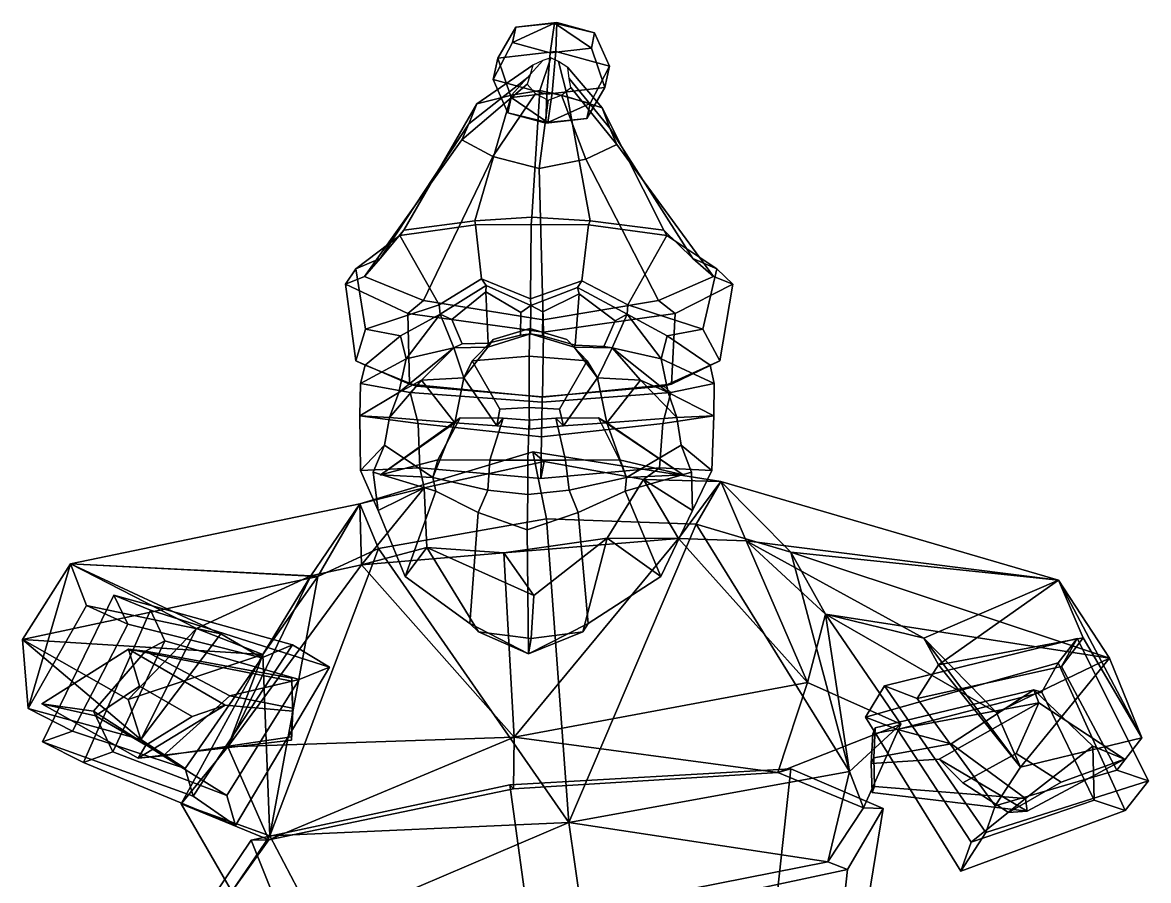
# Model space of a CAD drawing. Extents: x -198 to 201, y -173 to 289.
# Drawn here: x -197.9 to 201.3, y -15.4 to 288.8 of the extents above; entities that cross this region are included whole.
import ezdxf

# ---------------------------------------------------------------- set-up
doc = ezdxf.new("R2010")
doc.units = 0

msp = doc.modelspace()

# ---------------------------------------------------------------- linework, layer by layer
for p in [(-71.050079, 128.455215, 104.336121), (36.348152, 128.455215, 108.256241)]:
    msp.add_point(p)
for points in [[(-23.064241, 287.126831, -30.512926), (-8.489951, 288.801422, -36.947487), (-8.8324, 278.538818, -48.634682), (-29.443573, 276.170654, -39.534912)], [(-10.777716, 278.079529, -8.547587), (-9.29573, 288.611145, -20.34284), (-24.20812, 281.7659, -16.313005)], [(-24.20812, 281.7659, -16.313005), (-9.29573, 288.611145, -20.34284), (-23.064241, 287.126831, -30.512926)], [(-9.29573, 288.611145, -20.34284), (-8.489951, 288.801422, -36.947487), (-23.064241, 287.126831, -30.512926)], [(-10.777716, 278.079529, -8.547587), (3.796602, 279.754089, -14.982089), (-9.29573, 288.611145, -20.34284)], [(-9.29573, 288.611145, -20.34284), (4.940482, 285.115021, -29.182009), (-8.489951, 288.801422, -36.947487)], [(3.796602, 279.754089, -14.982089), (4.940482, 285.115021, -29.182009), (-9.29573, 288.611145, -20.34284)], [(4.940482, 285.115021, -29.182009), (10.161077, 273.325531, -37.652714), (-8.8324, 278.538818, -48.634682), (-8.489951, 288.801422, -36.947487)], [(-31.06127, 268.589142, -19.453114), (-24.20812, 281.7659, -16.313005), (-23.064241, 287.126831, -30.512926), (-29.443573, 276.170654, -39.534912)], [(8.543381, 265.744019, -17.570917), (10.161077, 273.325531, -37.652714), (4.940482, 285.115021, -29.182009), (3.796602, 279.754089, -14.982089)], [(-12.067785, 263.375854, -8.471176), (-10.777716, 278.079529, -8.547587), (-24.20812, 281.7659, -16.313005), (-31.06127, 268.589142, -19.453114)], [(-12.067785, 263.375854, -8.471176), (8.543381, 265.744019, -17.570917), (3.796602, 279.754089, -14.982089), (-10.777716, 278.079529, -8.547587)], [(-31.06127, 268.589142, -19.453114), (-29.443573, 276.170654, -39.534912), (-24.696762, 262.160522, -42.123684), (-25.840643, 256.799622, -27.923761)], [(-24.696762, 262.160522, -42.123684), (-29.443573, 276.170654, -39.534912), (-8.8324, 278.538818, -48.634682), (-10.122472, 263.835114, -48.558243)], [(-10.603908, 276.235962, -15.816788), (-13.447915, 275.349091, -16.4613), (-24.495626, 263.008026, 41.699009), (-14.557623, 264.71698, 45.148949)], [(-10.603908, 276.235962, -15.816788), (-14.557623, 264.71698, 45.148949), (-4.645287, 262.398163, 42.517155), (-7.901214, 274.950653, -16.197695)], [(3.307959, 260.148712, -40.792767), (-10.122472, 263.835114, -48.558243), (-8.8324, 278.538818, -48.634682), (10.161077, 273.325531, -37.652714)], [(-17.006067, 273.734985, -17.50317), (-18.027136, 269.957275, -19.349293), (-39.625137, 252.912521, 25.135687), (-36.818115, 259.935181, 35.981495)], [(-13.447915, 275.349091, -16.4613), (-17.006067, 273.734985, -17.50317), (-36.818115, 259.935181, 35.981495), (-24.495626, 263.008026, 41.699009)], [(-7.901214, 274.950653, -16.197695), (-4.645287, 262.398163, 42.517155), (7.633221, 258.569427, 37.813583), (-4.585207, 272.842682, -16.912872)], [(-4.585207, 272.842682, -16.912872), (7.633221, 258.569427, 37.813583), (10.349657, 251.37706, 27.195433), (-4.062878, 268.954102, -18.685646)], [(8.543381, 265.744019, -17.570917), (2.164079, 254.787811, -26.592844), (3.307959, 260.148712, -40.792767), (10.161077, 273.325531, -37.652714)], [(-18.027136, 269.957275, -19.349293), (-18.934801, 266.916046, -20.842447), (-42.190113, 247.256989, 16.374603), (-39.625137, 252.912521, 25.135687)], [(-12.067785, 263.375854, -8.471176), (-31.06127, 268.589142, -19.453114), (-25.840643, 256.799622, -27.923761), (-12.410236, 253.113251, -20.158344)], [(-4.062878, 268.954102, -18.685646), (10.349657, 251.37706, 27.195433), (12.841571, 245.566147, 18.642773), (-3.557517, 265.811371, -20.111645)], [(-18.934801, 266.916046, -20.842447), (-16.04373, 263.671783, -22.122456), (-31.175653, 241.313126, 8.36776), (-42.190113, 247.256989, 16.374603)], [(-17.361423, 219.810532, 95.146271), (-14.557623, 264.71698, 45.148949), (-24.495626, 263.008026, 41.699009), (-37.520065, 218.461319, 86.868484)], [(-16.04373, 263.671783, -22.122456), (-11.575263, 261.305054, -22.865013), (-14.734052, 237.031601, 3.345424), (-31.175653, 241.313126, 8.36776)], [(-11.604473, 253.303467, -36.762936), (-24.696762, 262.160522, -42.123684), (-10.122472, 263.835114, -48.558243)], [(-17.361423, 219.810532, 95.146271), (3.347054, 218.461319, 88.360161), (-4.645287, 262.398163, 42.517155), (-14.557623, 264.71698, 45.148949)], [(-12.067785, 263.375854, -8.471176), (-12.410236, 253.113251, -20.158344), (2.164079, 254.787811, -26.592844), (8.543381, 265.744019, -17.570917)], [(-11.604473, 253.303467, -36.762936), (-10.122472, 263.835114, -48.558243), (3.307959, 260.148712, -40.792767)], [(-3.557517, 265.811371, -20.111645), (12.841571, 245.566147, 18.642773), (1.755671, 240.301315, 9.725045), (-6.84186, 263.010712, -21.685137)], [(-71.071281, 205.081528, 45.725235), (-62.720924, 215.134155, 73.051201), (-36.818115, 259.935181, 35.981495), (-39.625137, 252.912521, 25.135687)], [(-62.720924, 215.134155, 73.051201), (-37.520065, 218.461319, 86.868484), (-24.495626, 263.008026, 41.699009), (-36.818115, 259.935181, 35.981495)], [(-25.840643, 256.799622, -27.923761), (-24.696762, 262.160522, -42.123684), (-11.604473, 253.303467, -36.762936)], [(-6.84186, 263.010712, -21.685137), (1.755671, 240.301315, 9.725045), (-14.734052, 237.031601, 3.345424), (-11.575263, 261.305054, -22.865013)], [(2.164079, 254.787811, -26.592844), (-11.604473, 253.303467, -36.762936), (3.307959, 260.148712, -40.792767)], [(29.488205, 215.134155, 76.416908), (7.633221, 258.569427, 37.813583), (-4.645287, 262.398163, 42.517155), (3.347054, 218.461319, 88.360161)], [(-12.410236, 253.113251, -20.158344), (-25.840643, 256.799622, -27.923761), (-11.604473, 253.303467, -36.762936)], [(39.808533, 205.081528, 49.772442), (10.349657, 251.37706, 27.195433), (7.633221, 258.569427, 37.813583), (29.488205, 215.134155, 76.416908)], [(-76.708496, 198.789337, 22.552797), (-71.071281, 205.081528, 45.725235), (-39.625137, 252.912521, 25.135687), (-42.190113, 247.256989, 16.374603)], [(-12.410236, 253.113251, -20.158344), (-11.604473, 253.303467, -36.762936), (2.164079, 254.787811, -26.592844)], [(47.120121, 198.789337, 27.072645), (12.841571, 245.566147, 18.642773), (10.349657, 251.37706, 27.195433), (39.808533, 205.081528, 49.772442)], [(-55.743332, 190.250748, 3.058831), (-76.708496, 198.789337, 22.552797), (-42.190113, 247.256989, 16.374603), (-31.175653, 241.313126, 8.36776)], [(27.631927, 190.250748, 6.102097), (1.755671, 240.301315, 9.725045), (12.841571, 245.566147, 18.642773), (47.120121, 198.789337, 27.072645)], [(-13.374634, 183.362015, -14.078478), (-55.743332, 190.250748, 3.058831), (-31.175653, 241.313126, 8.36776), (-14.734052, 237.031601, 3.345424)], [(-13.374634, 183.362015, -14.078478), (-14.734052, 237.031601, 3.345424), (1.755671, 240.301315, 9.725045), (27.631927, 190.250748, 6.102097)], [(-17.514179, 217.225815, 99.331207), (-17.361423, 219.810532, 95.146271), (-37.520065, 218.461319, 86.868484), (-37.314274, 217.060028, 92.240631)], [(-17.514179, 217.225815, 99.331207), (2.750162, 217.060028, 93.703018), (3.347054, 218.461319, 88.360161), (-17.361423, 219.810532, 95.146271)], [(-37.314274, 217.060028, 92.240631), (-37.520065, 218.461319, 86.868484), (-62.720924, 215.134155, 73.051201), (-64.190781, 213.30127, 78.127312)], [(-35.157627, 197.953827, 99.919212), (-37.314274, 217.060028, 92.240631), (-64.190781, 213.30127, 78.127312), (-50.217987, 188.760406, 89.285301)], [(-17.763557, 190.836304, 106.16333), (-17.514179, 217.225815, 99.331207), (-37.314274, 217.060028, 92.240631), (-35.157627, 197.953827, 99.919212)], [(-17.763557, 190.836304, 106.16333), (0.449171, 197.219086, 101.415512), (2.750162, 217.060028, 93.703018), (-17.514179, 217.225815, 99.331207)], [(0.449171, 197.219086, 101.415512), (16.735472, 188.760406, 91.729164), (30.584078, 213.30127, 81.586678), (2.750162, 217.060028, 93.703018)], [(2.750162, 217.060028, 93.703018), (30.584078, 213.30127, 81.586678), (29.488205, 215.134155, 76.416908), (3.347054, 218.461319, 88.360161)], [(-64.190781, 213.30127, 78.127312), (-62.720924, 215.134155, 73.051201), (-71.071281, 205.081528, 45.725235), (-79.716049, 201.524338, 47.479832)], [(-50.217987, 188.760406, 89.285301), (-64.190781, 213.30127, 78.127312), (-79.716049, 201.524338, 47.479832), (-76.367157, 180.071411, 70.375542)], [(16.735472, 188.760406, 91.729164), (43.293186, 180.071411, 74.74324), (48.302364, 201.524338, 52.152607), (30.584078, 213.30127, 81.586678)], [(30.584078, 213.30127, 81.586678), (48.302364, 201.524338, 52.152607), (39.808533, 205.081528, 49.772442), (29.488205, 215.134155, 76.416908)], [(-79.716049, 201.524338, 47.479832), (-71.071281, 205.081528, 45.725235), (-76.708496, 198.789337, 22.552797), (-83.439171, 196.041107, 21.278479)], [(48.302364, 201.524338, 52.152607), (53.925785, 196.041107, 26.29241), (47.120121, 198.789337, 27.072645), (39.808533, 205.081528, 49.772442)], [(-76.367157, 180.071411, 70.375542), (-79.716049, 201.524338, 47.479832), (-83.439171, 196.041107, 21.278479), (-79.736031, 168.874542, 33.116993)], [(43.293186, 180.071411, 74.74324), (49.369415, 168.874542, 37.829445), (53.925785, 196.041107, 26.29241), (48.302364, 201.524338, 52.152607)], [(-83.439171, 196.041107, 21.278479), (-76.708496, 198.789337, 22.552797), (-55.743332, 190.250748, 3.058831), (-61.349529, 185.648163, 0.033738)], [(-79.736031, 168.874542, 33.116993), (-83.439171, 196.041107, 21.278479), (-61.349529, 185.648163, 0.033738), (-60.72176, 160.615875, 8.197614)], [(-35.157627, 197.953827, 99.919212), (-50.217987, 188.760406, 89.285301), (-49.878128, 185.357773, 88.266167), (-33.502556, 195.608307, 99.013283)], [(-17.763557, 190.836304, 106.16333), (-35.157627, 197.953827, 99.919212), (-33.502556, 195.608307, 99.013283), (-17.671362, 188.468582, 103.637466)], [(-17.763557, 190.836304, 106.16333), (-17.671362, 188.468582, 103.637466), (-1.135453, 194.87355, 100.391335), (0.449171, 197.219086, 101.415512)], [(0.449171, 197.219086, 101.415512), (-1.135453, 194.87355, 100.391335), (16.470816, 185.357773, 90.687958), (16.735472, 188.760406, 91.729164)], [(53.925785, 196.041107, 26.29241), (33.443752, 185.648163, 3.493771), (27.631927, 190.250748, 6.102097), (47.120121, 198.789337, 27.072645)], [(49.369415, 168.874542, 37.829445), (32.222473, 160.615875, 11.590155), (33.443752, 185.648163, 3.493771), (53.925785, 196.041107, 26.29241)], [(-33.690514, 193.304886, 96.830078), (-33.502556, 195.608307, 99.013283), (-49.878128, 185.357773, 88.266167), (-45.731647, 183.525085, 88.564758)], [(-32.867844, 175.163101, 99.768433), (-33.690514, 193.304886, 96.830078), (-45.731647, 183.525085, 88.564758), (-42.05891, 174.89064, 94.088188)], [(-33.690514, 193.304886, 96.830078), (-21.280371, 186.045181, 100.955727), (-17.671362, 188.468582, 103.637466), (-33.502556, 195.608307, 99.013283)], [(-21.280371, 186.045181, 100.955727), (-33.690514, 193.304886, 96.830078), (-32.867844, 175.163101, 99.768433), (-21.392225, 177.934814, 104.020149)], [(-0.524357, 192.62796, 98.007912), (-1.135453, 194.87355, 100.391335), (-17.671362, 188.468582, 103.637466), (-13.414076, 186.193481, 101.395004)], [(-13.414076, 186.193481, 101.395004), (-13.536622, 177.774292, 104.75238), (-1.973879, 174.466888, 100.411911), (-0.524357, 192.62796, 98.007912)], [(-1.973879, 174.466888, 100.411911), (8.139403, 173.986969, 94.220963), (12.160519, 183.081757, 88.133011), (-0.524357, 192.62796, 98.007912)], [(-0.524357, 192.62796, 98.007912), (12.160519, 183.081757, 88.133011), (16.470816, 185.357773, 90.687958), (-1.135453, 194.87355, 100.391335)], [(-63.847141, 177.767029, 71.991493), (-49.878128, 185.357773, 88.266167), (-50.217987, 188.760406, 89.285301), (-76.367157, 180.071411, 70.375542)], [(-61.349529, 185.648163, 0.033738), (-55.743332, 190.250748, 3.058831), (-13.374634, 183.362015, -14.078478), (-13.239985, 179.068069, -17.767389)], [(-21.392225, 177.934814, 104.020149), (-17.809837, 178.41626, 107.431267), (-17.671362, 188.468582, 103.637466), (-21.280371, 186.045181, 100.955727)], [(-13.536622, 177.774292, 104.75238), (-13.414076, 186.193481, 101.395004), (-17.671362, 188.468582, 103.637466), (-17.809837, 178.41626, 107.431267)], [(33.443752, 185.648163, 3.493771), (-13.239985, 179.068069, -17.767389), (-13.374634, 183.362015, -14.078478), (27.631927, 190.250748, 6.102097)], [(30.688675, 177.767029, 75.442131), (43.293186, 180.071411, 74.74324), (16.735472, 188.760406, 91.729164), (16.470816, 185.357773, 90.687958)], [(-61.905876, 169.559921, 74.690918), (-49.878128, 185.357773, 88.266167), (-63.847141, 177.767029, 71.991493)], [(-45.041931, 173.436447, 95.433784), (-49.878128, 185.357773, 88.266167), (-61.905876, 169.559921, 74.690918)], [(-60.72176, 160.615875, 8.197614), (-61.349529, 185.648163, 0.033738), (-13.239985, 179.068069, -17.767389), (-13.528063, 155.996368, -9.875093)], [(-42.05891, 174.89064, 94.088188), (-45.731647, 183.525085, 88.564758), (-49.878128, 185.357773, 88.266167), (-45.041931, 173.436447, 95.433784)], [(32.222473, 160.615875, 11.590155), (-13.528063, 155.996368, -9.875093), (-13.239985, 179.068069, -17.767389), (33.443752, 185.648163, 3.493771)], [(8.139403, 173.986969, 94.220963), (11.124932, 173.436447, 97.483925), (16.470816, 185.357773, 90.687958), (12.160519, 183.081757, 88.133011)], [(11.124932, 173.436447, 97.483925), (28.555771, 169.559921, 77.992844), (16.470816, 185.357773, 90.687958)], [(28.555771, 169.559921, 77.992844), (30.688675, 177.767029, 75.442131), (16.470816, 185.357773, 90.687958)], [(-76.367157, 180.071411, 70.375542), (-79.736031, 168.874542, 33.116993), (-76.386086, 167.316055, 34.978184), (-63.847141, 177.767029, 71.991493)], [(-18.338703, 170.48584, 129.239761), (-18.082521, 180.328247, 122.221275), (-31.0187, 176.427734, 119.05162), (-38.445671, 168.898376, 122.069267)], [(-18.082521, 180.328247, 122.221275), (-17.809837, 178.41626, 107.431267), (-32.933727, 173.657166, 102.505188), (-31.0187, 176.427734, 119.05162)], [(-18.338703, 170.48584, 129.239761), (2.237518, 168.898376, 123.55423), (-4.949688, 176.427734, 120.003166), (-18.082521, 180.328247, 122.221275)], [(-18.082521, 180.328247, 122.221275), (-4.949688, 176.427734, 120.003166), (-2.367064, 173.657166, 103.620903), (-17.809837, 178.41626, 107.431267)], [(43.293186, 180.071411, 74.74324), (30.688675, 177.767029, 75.442131), (45.8927, 167.316055, 39.44146), (49.369415, 168.874542, 37.829445)], [(-63.847141, 177.767029, 71.991493), (-76.386086, 167.316055, 34.978184), (-78.049339, 160.836136, 37.929138), (-61.905876, 169.559921, 74.690918)], [(-38.445671, 168.898376, 122.069267), (-31.0187, 176.427734, 119.05162), (-32.933727, 173.657166, 102.505188), (-41.460571, 162.792542, 105.020775)], [(-32.867844, 175.163101, 99.768433), (-32.933727, 173.657166, 102.505188), (-17.809837, 178.41626, 107.431267), (-21.392225, 177.934814, 104.020149)], [(-1.973879, 174.466888, 100.411911), (-13.536622, 177.774292, 104.75238), (-17.809837, 178.41626, 107.431267), (-2.367064, 173.657166, 103.620903)], [(2.237518, 168.898376, 123.55423), (5.953695, 162.792542, 106.751434), (-2.367064, 173.657166, 103.620903), (-4.949688, 176.427734, 120.003166)], [(30.688675, 177.767029, 75.442131), (28.555771, 169.559921, 77.992844), (47.336376, 160.836136, 42.505821), (45.8927, 167.316055, 39.44146)], [(-64.53801, 157.606628, 77.632729), (-45.041931, 173.436447, 95.433784), (-61.905876, 169.559921, 74.690918)], [(-56.459682, 161.983902, 101.461334), (-45.041931, 173.436447, 95.433784), (-64.53801, 157.606628, 77.632729)], [(-56.459682, 161.983902, 101.461334), (-41.460571, 162.792542, 105.020775), (-45.041931, 173.436447, 95.433784)], [(-32.867844, 175.163101, 99.768433), (-42.05891, 174.89064, 94.088188), (-45.041931, 173.436447, 95.433784), (-32.933727, 173.657166, 102.505188)], [(-41.460571, 162.792542, 105.020775), (-32.933727, 173.657166, 102.505188), (-45.041931, 173.436447, 95.433784)], [(-1.973879, 174.466888, 100.411911), (-2.367064, 173.657166, 103.620903), (11.124932, 173.436447, 97.483925), (8.139403, 173.986969, 94.220963)], [(5.953695, 162.792542, 106.751434), (11.124932, 173.436447, 97.483925), (-2.367064, 173.657166, 103.620903)], [(21.172388, 161.983871, 104.294968), (11.124932, 173.436447, 97.483925), (5.953695, 162.792542, 106.751434)], [(21.172388, 161.983871, 104.294968), (30.966434, 157.606628, 81.118721), (11.124932, 173.436447, 97.483925)], [(30.966434, 157.606628, 81.118721), (28.555771, 169.559921, 77.992844), (11.124932, 173.436447, 97.483925)], [(-79.736031, 168.874542, 33.116993), (-60.72176, 160.615875, 8.197614), (-58.098881, 159.830551, 9.598696), (-76.386086, 167.316055, 34.978184)], [(-61.905876, 169.559921, 74.690918), (-78.049339, 160.836136, 37.929138), (-78.268761, 149.310364, 43.323635), (-64.53801, 157.606628, 77.632729)], [(-28.69442, 151.681732, 121.887657), (-38.445671, 168.898376, 122.069267), (-41.460571, 162.792542, 105.020775), (-29.749701, 145.823837, 109.72448)], [(-18.280691, 152.360489, 127.650406), (-18.338703, 170.48584, 129.239761), (-38.445671, 168.898376, 122.069267), (-28.69442, 151.681732, 121.887657)], [(-18.280691, 152.360489, 127.650406), (-7.474542, 151.681732, 122.662193), (2.237518, 168.898376, 123.55423), (-18.338703, 170.48584, 129.239761)], [(-7.474542, 151.681732, 122.662193), (-6.068936, 145.823837, 110.588844), (5.953695, 162.792542, 106.751434), (2.237518, 168.898376, 123.55423)], [(28.555771, 169.559921, 77.992844), (30.966434, 157.606628, 81.118721), (47.161934, 149.310364, 47.901962), (47.336376, 160.836136, 42.505821)], [(49.369415, 168.874542, 37.829445), (45.8927, 167.316055, 39.44146), (29.504431, 159.830551, 12.796288), (32.222473, 160.615875, 11.590155)], [(-78.049339, 160.836136, 37.929138), (-76.386086, 167.316055, 34.978184), (-58.098881, 159.830551, 9.598696), (-60.42202, 157.615372, 7.740904)], [(47.336376, 160.836136, 42.505821), (31.956821, 157.615341, 11.112808), (29.504431, 159.830551, 12.796288), (45.8927, 167.316055, 39.44146)], [(-78.268761, 149.310364, 43.323635), (-78.049339, 160.836136, 37.929138), (-60.42202, 157.615372, 7.740904), (-57.637215, 146.644058, 9.199933)], [(-67.768204, 148.817749, 79.274384), (-56.459682, 161.983902, 101.461334), (-64.53801, 157.606628, 77.632729)], [(-44.61433, 146.906631, 102.611732), (-56.459682, 161.983902, 101.461334), (-67.768204, 148.817749, 79.274384)], [(-60.72176, 160.615875, 8.197614), (-13.528063, 155.996368, -9.875093), (-13.667585, 156.110382, -6.052639), (-58.098881, 159.830551, 9.598696)], [(-60.42202, 157.615372, 7.740904), (-58.098881, 159.830551, 9.598696), (-13.667585, 156.110382, -6.052639), (-13.68095, 154.223053, -5.686501)], [(-44.61433, 146.906631, 102.611732), (-41.460571, 162.792542, 105.020775), (-56.459682, 161.983902, 101.461334)], [(-29.749701, 145.823837, 109.72448), (-41.460571, 162.792542, 105.020775), (-44.61433, 146.906631, 102.611732)], [(31.956821, 157.615341, 11.112808), (-13.68095, 154.223053, -5.686501), (-13.667585, 156.110382, -6.052639), (29.504431, 159.830551, 12.796288)], [(32.222473, 160.615875, 11.590155), (29.504431, 159.830551, 12.796288), (-13.667585, 156.110382, -6.052639), (-13.528063, 155.996368, -9.875093)], [(-6.068936, 145.823837, 110.588844), (9.27469, 146.906631, 104.578728), (5.953695, 162.792542, 106.751434)], [(9.27469, 146.906631, 104.578728), (21.172388, 161.983871, 104.294968), (5.953695, 162.792542, 106.751434)], [(9.27469, 146.906631, 104.578728), (34.068352, 148.817749, 82.991501), (21.172388, 161.983871, 104.294968)], [(34.068352, 148.817749, 82.991501), (30.966434, 157.606628, 81.118721), (21.172388, 161.983871, 104.294968)], [(47.161934, 149.310364, 47.901962), (29.073059, 146.644058, 12.364929), (31.956821, 157.615341, 11.112808), (47.336376, 160.836136, 42.505821)], [(-64.53801, 157.606628, 77.632729), (-78.268761, 149.310364, 43.323635), (-67.768204, 148.817749, 79.274384)], [(-57.637215, 146.644058, 9.199933), (-60.42202, 157.615372, 7.740904), (-13.68095, 154.223053, -5.686501), (-13.857588, 141.917786, -0.847471)], [(29.073059, 146.644058, 12.364929), (-13.857588, 141.917786, -0.847471), (-13.68095, 154.223053, -5.686501), (31.956821, 157.615341, 11.112808)], [(30.966434, 157.606628, 81.118721), (34.068352, 148.817749, 82.991501), (47.161934, 149.310364, 47.901962)], [(-18.280691, 152.360489, 127.650406), (-28.69442, 151.681732, 121.887657), (-29.749701, 145.823837, 109.72448), (-18.150896, 144.592728, 116.775101)], [(-18.280691, 152.360489, 127.650406), (-18.150896, 144.592728, 116.775101), (-6.068936, 145.823837, 110.588844), (-7.474542, 151.681732, 122.662193)], [(-69.529884, 138.911163, 82.051231), (-67.768204, 148.817749, 79.274384), (-78.268761, 149.310364, 43.323635), (-78.059418, 129.996933, 49.949379)], [(-78.059418, 129.996933, 49.949379), (-78.268761, 149.310364, 43.323635), (-57.637215, 146.644058, 9.199933), (-57.084942, 130.917526, 16.525433)], [(-50.656494, 133.714996, 123.363312), (-42.69643, 148.70108, 117.096527), (-71.050079, 128.455215, 104.336121)], [(-42.69643, 148.70108, 117.096527), (-44.61433, 146.906631, 102.611732), (-71.050079, 128.455215, 104.336121)], [(-69.529884, 138.911163, 82.051231), (-52.387867, 127.526726, 114.226685), (-44.61433, 146.906631, 102.611732), (-67.768204, 148.817749, 79.274384)], [(-27.526394, 148.488235, 117.831802), (-42.69643, 148.70108, 117.096527), (-50.656494, 133.714996, 123.363312), (-32.185879, 133.632217, 133.281174)], [(-42.69643, 148.70108, 117.096527), (-27.526394, 148.488235, 117.831802), (-29.749701, 145.823837, 109.72448), (-44.61433, 146.906631, 102.611732)], [(-32.185879, 133.632217, 133.281174), (-18.798105, 133.597839, 134.506454), (-18.315125, 147.807602, 121.274399), (-27.526394, 148.488235, 117.831802)], [(-18.315125, 147.807602, 121.274399), (-18.150896, 144.592728, 116.775101), (-29.749701, 145.823837, 109.72448), (-27.526394, 148.488235, 117.831802)], [(-5.356632, 133.632217, 134.260452), (-8.877385, 148.488235, 118.512505), (-18.315125, 147.807602, 121.274399), (-18.798105, 133.597839, 134.506454)], [(-18.315125, 147.807602, 121.274399), (-8.877385, 148.488235, 118.512505), (-6.068936, 145.823837, 110.588844), (-18.150896, 144.592728, 116.775101)], [(-8.877385, 148.488235, 118.512505), (-5.356632, 133.632217, 134.260452), (13.787889, 133.714996, 125.715584), (6.305886, 148.70105, 118.885155)], [(6.305886, 148.70105, 118.885155), (9.27469, 146.906631, 104.578728), (-6.068936, 145.823837, 110.588844), (-8.877385, 148.488235, 118.512505)], [(13.787889, 133.714996, 125.715584), (36.348152, 128.455215, 108.256241), (6.305886, 148.70105, 118.885155)], [(6.305886, 148.70105, 118.885155), (36.348152, 128.455215, 108.256241), (9.27469, 146.906631, 104.578728)], [(35.622894, 138.911163, 85.889389), (34.068352, 148.817749, 82.991501), (9.27469, 146.906631, 104.578728), (16.180754, 127.526726, 116.729492)], [(46.470108, 129.996933, 54.494808), (27.988197, 130.917526, 19.630671), (29.073059, 146.644058, 12.364929), (47.161934, 149.310364, 47.901962)], [(35.622894, 138.911163, 85.889389), (46.470108, 129.996933, 54.494808), (47.161934, 149.310364, 47.901962), (34.068352, 148.817749, 82.991501)], [(-71.050079, 128.455215, 104.336121), (-44.61433, 146.906631, 102.611732), (-52.387867, 127.526726, 114.226685)], [(-57.084942, 130.917526, 16.525433), (-57.637215, 146.644058, 9.199933), (-13.857588, 141.917786, -0.847471), (-14.174002, 127.097603, 7.821255)], [(27.988197, 130.917526, 19.630671), (-14.174002, 127.097603, 7.821255), (-13.857588, 141.917786, -0.847471), (29.073059, 146.644058, 12.364929)], [(36.348152, 128.455215, 108.256241), (16.180754, 127.526726, 116.729492), (9.27469, 146.906631, 104.578728)], [(-17.015965, 136.553909, -12.478396), (-12.085341, 112.827469, -62.181957), (-71.748589, 102.279053, -58.894566), (-78.26944, 118.20443, -13.54914)], [(-17.015965, 136.553909, -12.478396), (-78.26944, 118.20443, -13.54914), (-55.527271, 123.820152, 24.383326), (-12.974559, 133.131775, 2.918641)], [(-71.822479, 115.786774, 58.351437), (-73.590584, 129.365646, 87.830315), (-69.529884, 138.911163, 82.051231), (-78.059418, 129.996933, 49.949379)], [(-69.529884, 138.911163, 82.051231), (-73.590584, 129.365646, 87.830315), (-51.380928, 122.607986, 105.992607), (-52.387867, 127.526726, 114.226685)], [(-17.015965, 136.553909, -12.478396), (49.725574, 126.088821, -10.43744), (40.977703, 110.995811, -53.524021), (-12.085341, 112.827469, -62.181957)], [(-12.974559, 133.131775, 2.918641), (22.204844, 126.73011, 27.231667), (49.725574, 126.088821, -10.43744), (-17.015965, 136.553909, -12.478396)], [(35.622894, 138.911163, 85.889389), (16.180754, 127.526726, 116.729492), (15.776796, 122.607986, 108.443924), (39.251472, 129.365646, 91.949142)], [(39.637211, 115.786774, 62.419804), (46.470108, 129.996933, 54.494808), (35.622894, 138.911163, 85.889389), (39.251472, 129.365646, 91.949142)], [(-52.387867, 127.526726, 114.226685), (-50.656494, 133.714996, 123.363312), (-71.050079, 128.455215, 104.336121)], [(-55.527271, 123.820152, 24.383326), (-57.084942, 130.917526, 16.525433), (-14.174002, 127.097603, 7.821255), (-12.974559, 133.131775, 2.918641)], [(-32.185879, 133.632217, 133.281174), (-50.656494, 133.714996, 123.363312), (-52.387867, 127.526726, 114.226685), (-32.939861, 122.985992, 125.563896)], [(-18.798105, 133.597839, 134.506454), (-32.185879, 133.632217, 133.281174), (-32.939861, 122.985992, 125.563896), (-18.717705, 121.492767, 132.303665)], [(-18.798105, 133.597839, 134.506454), (-18.717705, 121.492767, 132.303665), (-4.042033, 122.985992, 126.618698), (-5.356632, 133.632217, 134.260452)], [(22.204844, 126.73011, 27.231667), (-12.974559, 133.131775, 2.918641), (-14.174002, 127.097603, 7.821255), (27.988197, 130.917526, 19.630671)], [(-5.356632, 133.632217, 134.260452), (-4.042033, 122.985992, 126.618698), (16.180754, 127.526726, 116.729492), (13.787889, 133.714996, 125.715584)], [(16.180754, 127.526726, 116.729492), (36.348152, 128.455215, 108.256241), (13.787889, 133.714996, 125.715584)], [(-71.822479, 115.786774, 58.351437), (-78.059418, 129.996933, 49.949379), (-57.084942, 130.917526, 16.525433), (-55.527271, 123.820152, 24.383326)], [(-51.380928, 122.607986, 105.992607), (-73.590584, 129.365646, 87.830315), (-71.822479, 115.786774, 58.351437), (-62.264828, 92.335121, 81.992661)], [(15.776796, 122.607986, 108.443924), (28.381437, 92.335121, 85.301323), (39.637211, 115.786774, 62.419804), (39.251472, 129.365646, 91.949142)], [(39.637211, 115.786774, 62.419804), (22.204844, 126.73011, 27.231667), (27.988197, 130.917526, 19.630671), (46.470108, 129.996933, 54.494808)], [(-78.26944, 118.20443, -13.54914), (-77.756493, 96.500938, 39.35622), (-55.527271, 123.820152, 24.383326)], [(-77.756493, 96.500938, 39.35622), (-54.58395, 102.722778, 54.853603), (-55.527271, 123.820152, 24.383326)], [(-62.264828, 92.335121, 81.992661), (-71.822479, 115.786774, 58.351437), (-55.527271, 123.820152, 24.383326), (-54.58395, 102.722778, 54.853603)], [(-36.382179, 115.109879, 129.724655), (-32.939861, 122.985992, 125.563896), (-52.387867, 127.526726, 114.226685), (-51.380928, 122.607986, 105.992607)], [(-0.912215, 115.109879, 131.019333), (15.776796, 122.607986, 108.443924), (16.180754, 127.526726, 116.729492), (-4.042033, 122.985992, 126.618698)], [(28.381437, 92.335121, 85.301323), (9.371877, 106.037689, 58.098328), (22.204844, 126.73011, 27.231667), (39.637211, 115.786774, 62.419804)], [(34.639545, 105.882332, 45.141018), (22.204844, 126.73011, 27.231667), (9.371877, 106.037689, 58.098328)], [(49.725574, 126.088821, -10.43744), (22.204844, 126.73011, 27.231667), (34.639545, 105.882332, 45.141018)], [(58.651009, 105.014595, 33.708412), (49.725574, 126.088821, -10.43744), (34.639545, 105.882332, 45.141018)], [(74.547562, 101.041908, -41.586048), (40.977703, 110.995811, -53.524021), (49.725574, 126.088821, -10.43744)], [(58.651009, 105.014595, 33.708412), (169.415436, 91.105835, 39.230137), (49.725574, 126.088821, -10.43744)], [(74.547562, 101.041908, -41.586048), (49.725574, 126.088821, -10.43744), (169.415436, 91.105835, 39.230137)], [(-39.359581, 75.67588, 121.067993), (-36.382179, 115.109879, 129.724655), (-51.380928, 122.607986, 105.992607), (-62.264828, 92.335121, 81.992661)], [(-18.954475, 108.919502, 138.790421), (-18.717705, 121.492767, 132.303665), (-32.939861, 122.985992, 125.563896), (-36.382179, 115.109879, 129.724655)], [(-18.954475, 108.919502, 138.790421), (-0.912215, 115.109879, 131.019333), (-4.042033, 122.985992, 126.618698), (-18.717705, 121.492767, 132.303665)], [(2.688372, 75.67588, 122.602768), (28.381437, 92.335121, 85.301323), (15.776796, 122.607986, 108.443924), (-0.912215, 115.109879, 131.019333)], [(-95.64476, 92.681786, 26.912783), (-78.26944, 118.20443, -13.54914), (-180.944092, 96.938896, 19.699966)], [(-93.159302, 92.409416, -47.182228), (-180.944092, 96.938896, 19.699966), (-78.26944, 118.20443, -13.54914)], [(-95.64476, 92.681786, 26.912783), (-77.756493, 96.500938, 39.35622), (-78.26944, 118.20443, -13.54914)], [(-93.159302, 92.409416, -47.182228), (-78.26944, 118.20443, -13.54914), (-71.748589, 102.279053, -58.894566)], [(-4.191146, 5.172565, -112.112579), (-71.748589, 102.279053, -58.894566), (-12.085341, 112.827469, -62.181957)], [(-18.56547, 65.000404, 128.132904), (-18.954475, 108.919502, 138.790421), (-36.382179, 115.109879, 129.724655), (-39.359581, 75.67588, 121.067993)], [(-18.56547, 65.000404, 128.132904), (2.688372, 75.67588, 122.602768), (-0.912215, 115.109879, 131.019333), (-18.954475, 108.919502, 138.790421)], [(-4.191146, 5.172565, -112.112579), (-12.085341, 112.827469, -62.181957), (40.977703, 110.995811, -53.524021)], [(95.340736, 23.260372, -70.102264), (-4.191146, 5.172565, -112.112579), (40.977703, 110.995811, -53.524021)], [(95.340736, 23.260372, -70.102264), (40.977703, 110.995811, -53.524021), (74.547562, 101.041908, -41.586048)], [(-16.615355, 85.64341, 74.706329), (-27.260723, 100.74482, 45.487583), (9.371877, 106.037689, 58.098328)], [(-27.260723, 100.74482, 45.487583), (34.639545, 105.882332, 45.141018), (9.371877, 106.037689, 58.098328)], [(-23.550535, 35.424637, 113.678276), (34.639545, 105.882332, 45.141018), (-27.260723, 100.74482, 45.487583)], [(-23.550535, 35.424637, 113.678276), (80.449661, 54.77132, 87.114723), (34.639545, 105.882332, 45.141018)], [(0.779366, 72.798264, 106.379852), (-17.603918, 70.363892, 101.78965), (-16.615355, 85.64341, 74.706329), (9.371877, 106.037689, 58.098328)], [(2.688372, 75.67588, 122.602768), (0.779366, 72.798264, 106.379852), (9.371877, 106.037689, 58.098328), (28.381437, 92.335121, 85.301323)], [(80.449661, 54.77132, 87.114723), (58.651009, 105.014595, 33.708412), (34.639545, 105.882332, 45.141018)], [(80.449661, 54.77132, 87.114723), (86.832176, 79.012848, -4.426152), (58.651009, 105.014595, 33.708412)], [(86.832176, 79.012848, -4.426152), (121.656548, 70.467445, 52.942009), (58.651009, 105.014595, 33.708412)], [(58.651009, 105.014595, 33.708412), (121.656548, 70.467445, 52.942009), (169.415436, 91.105835, 39.230137)], [(-110.280182, 0.49747, -83.969437), (-71.748589, 102.279053, -58.894566), (-4.191146, 5.172565, -112.112579)], [(-110.280182, 0.49747, -83.969437), (-93.159302, 92.409416, -47.182228), (-71.748589, 102.279053, -58.894566)], [(-27.260723, 100.74482, 45.487583), (-54.58395, 102.722778, 54.853603), (-77.756493, 96.500938, 39.35622)], [(-23.550535, 35.424637, 113.678276), (-27.260723, 100.74482, 45.487583), (-77.756493, 96.500938, 39.35622)], [(-39.359581, 75.67588, 121.067993), (-62.264828, 92.335121, 81.992661), (-54.58395, 102.722778, 54.853603), (-36.272934, 72.798264, 105.02742)], [(-36.272934, 72.798264, 105.02742), (-54.58395, 102.722778, 54.853603), (-16.615355, 85.64341, 74.706329), (-17.603918, 70.363892, 101.78965)], [(-16.615355, 85.64341, 74.706329), (-54.58395, 102.722778, 54.853603), (-27.260723, 100.74482, 45.487583)], [(95.340736, 23.260372, -70.102264), (74.547562, 101.041908, -41.586048), (86.832176, 79.012848, -4.426152)], [(74.547562, 101.041908, -41.586048), (169.415436, 91.105835, 39.230137), (187.442429, 63.47752, 11.48145)], [(86.832176, 79.012848, -4.426152), (74.547562, 101.041908, -41.586048), (187.442429, 63.47752, 11.48145)], [(-93.159302, 92.409416, -47.182228), (-197.931076, 70.009277, -9.329786), (-180.944092, 96.938896, 19.699966)], [(-195.9021, 45.563457, 70.616493), (-180.944092, 96.938896, 19.699966), (-197.931076, 70.009277, -9.329786)], [(-195.9021, 45.563457, 70.616493), (-175.274643, 82.153625, 72.111244), (-180.944092, 96.938896, 19.699966)], [(-95.64476, 92.681786, 26.912783), (-180.944092, 96.938896, 19.699966), (-136.200241, 74.011925, 37.800644)], [(-127.620346, 72.059998, 47.22266), (-136.200241, 74.011925, 37.800644), (-180.944092, 96.938896, 19.699966)], [(-127.620346, 72.059998, 47.22266), (-180.944092, 96.938896, 19.699966), (-175.274643, 82.153625, 72.111244)], [(-23.550535, 35.424637, 113.678276), (-77.756493, 96.500938, 39.35622), (-125.171257, 32.008419, 73.247551)], [(-125.171257, 32.008419, 73.247551), (-77.756493, 96.500938, 39.35622), (-95.64476, 92.681786, 26.912783)], [(-112.691154, 64.726051, -15.065299), (-197.931076, 70.009277, -9.329786), (-93.159302, 92.409416, -47.182228)], [(-112.691154, 64.726051, -15.065299), (-95.64476, 92.681786, 26.912783), (-136.200241, 74.011925, 37.800644)], [(-125.171257, 32.008419, 73.247551), (-95.64476, 92.681786, 26.912783), (-112.691154, 64.726051, -15.065299)], [(-110.280182, 0.49747, -83.969437), (-112.691154, 64.726051, -15.065299), (-93.159302, 92.409416, -47.182228)], [(126.890358, 61.114571, 71.737579), (169.415436, 91.105835, 39.230137), (121.656548, 70.467445, 52.942009)], [(126.890358, 61.114571, 71.737579), (178.211777, 70.663292, 88.154655), (169.415436, 91.105835, 39.230137)], [(199.011826, 35.199131, 78.464699), (187.442429, 63.47752, 11.48145), (169.415436, 91.105835, 39.230137)], [(199.011826, 35.199131, 78.464699), (169.415436, 91.105835, 39.230137), (178.211777, 70.663292, 88.154655)], [(-176.254471, 26.4729, 136.944077), (-152.526779, 80.417946, 141.286575), (-165.496628, 85.811386, 111.00666), (-190.792389, 33.784515, 107.03038)], [(-190.792389, 33.784515, 107.03038), (-165.496628, 85.811386, 111.00666), (-160.608475, 75.546722, 105.689415), (-180.229965, 37.565067, 103.316353)], [(-102.213432, 68.157333, 76.682579), (-165.496628, 85.811386, 111.00666), (-152.526779, 80.417946, 141.286575), (-89.09951, 60.293152, 107.084145)], [(-102.213432, 68.157333, 76.682579), (-113.12471, 63.605091, 80.325592), (-160.608475, 75.546722, 105.689415), (-165.496628, 85.811386, 111.00666)], [(-180.229965, 37.565067, 103.316353), (-160.608475, 75.546722, 105.689415), (-175.274643, 82.153625, 72.111244), (-195.9021, 45.563457, 70.616493)], [(-176.254471, 26.4729, 136.944077), (-165.859558, 30.230982, 133.30014), (-147.482254, 69.633453, 135.741898), (-152.526779, 80.417946, 141.286575)], [(-175.274643, 82.153625, 72.111244), (-160.608475, 75.546722, 105.689415), (-113.12471, 63.605091, 80.325592), (-127.620346, 72.059998, 47.22266)], [(-89.09951, 60.293152, 107.084145), (-152.526779, 80.417946, 141.286575), (-147.482254, 69.633453, 135.741898), (-99.833069, 55.852394, 110.678978)], [(80.449661, 54.77132, 87.114723), (113.51004, 39.999737, 1.398028), (86.832176, 79.012848, -4.426152)], [(113.51004, 39.999737, 1.398028), (95.340736, 23.260372, -70.102264), (86.832176, 79.012848, -4.426152)], [(147.407166, 44.202831, 21.717772), (121.656548, 70.467445, 52.942009), (86.832176, 79.012848, -4.426152)], [(147.407166, 44.202831, 21.717772), (86.832176, 79.012848, -4.426152), (187.442429, 63.47752, 11.48145)], [(-160.428696, 48.806904, 4.60651), (-112.691154, 64.726051, -15.065299), (-136.200241, 74.011925, 37.800644)], [(-156.015945, 34.558086, 49.019127), (-160.428696, 48.806904, 4.60651), (-136.200241, 74.011925, 37.800644)], [(-156.015945, 34.558086, 49.019127), (-136.200241, 74.011925, 37.800644), (-127.620346, 72.059998, 47.22266)], [(-127.620346, 72.059998, 47.22266), (-113.12471, 63.605091, 80.325592), (-140.263855, 24.334286, 81.015732), (-156.015945, 34.558086, 49.019127)], [(-18.56547, 65.000404, 128.132904), (-39.359581, 75.67588, 121.067993), (-36.272934, 72.798264, 105.02742)], [(-18.56547, 65.000404, 128.132904), (-36.272934, 72.798264, 105.02742), (-17.603918, 70.363892, 101.78965)], [(-18.56547, 65.000404, 128.132904), (0.779366, 72.798264, 106.379852), (2.688372, 75.67588, 122.602768)], [(-18.56547, 65.000404, 128.132904), (-17.603918, 70.363892, 101.78965), (0.779366, 72.798264, 106.379852)], [(-160.428696, 48.806904, 4.60651), (-197.931076, 70.009277, -9.329786), (-112.691154, 64.726051, -15.065299)], [(-156.015945, 34.558086, 49.019127), (-195.9021, 45.563457, 70.616493), (-197.931076, 70.009277, -9.329786)], [(-156.015945, 34.558086, 49.019127), (-197.931076, 70.009277, -9.329786), (-160.428696, 48.806904, 4.60651)], [(-172.750732, 44.627815, 122.759689), (-154.275787, 65.962967, 123.307465), (-147.482254, 69.633453, 135.741898), (-165.859558, 30.230982, 133.30014)], [(-124.412384, 50.049309, 117.497589), (-99.833069, 55.852394, 110.678978), (-147.482254, 69.633453, 135.741898), (-154.275787, 65.962967, 123.307465)], [(-137.464905, 14.530169, 76.794998), (-140.263855, 24.334286, 81.015732), (-113.12471, 63.605091, 80.325592), (-102.213432, 68.157333, 76.682579)], [(-137.464905, 14.530169, 76.794998), (-102.213432, 68.157333, 76.682579), (-89.09951, 60.293152, 107.084145), (-122.391037, 4.121438, 106.586624)], [(107.758781, 53.597012, 104.860115), (100.96003, 42.515961, 136.097656), (169.319794, 61.777634, 159.786591), (176.058563, 70.386124, 128.404236)], [(107.758781, 53.597012, 104.860115), (176.058563, 70.386124, 128.404236), (170.475479, 60.484226, 122.935585), (119.272659, 49.148193, 105.804634)], [(178.211777, 70.663292, 88.154655), (126.890358, 61.114571, 71.737579), (119.272659, 49.148193, 105.804634), (170.475479, 60.484226, 122.935585)], [(155.968033, 24.734867, 63.675159), (121.656548, 70.467445, 52.942009), (147.407166, 44.202831, 21.717772)], [(155.968033, 24.734867, 63.675159), (126.890358, 61.114571, 71.737579), (121.656548, 70.467445, 52.942009)], [(193.016022, 9.437449, 144.684174), (201.318817, 19.978037, 113.586922), (176.058563, 70.386124, 128.404236), (169.319794, 61.777634, 159.786591)], [(190.151474, 23.679283, 112.415848), (199.011826, 35.199131, 78.464699), (178.211777, 70.663292, 88.154655), (170.475479, 60.484226, 122.935585)], [(201.318817, 19.978037, 113.586922), (190.151474, 23.679283, 112.415848), (170.475479, 60.484226, 122.935585), (176.058563, 70.386124, 128.404236)], [(-191.109619, 47.239902, 158.195343), (-160.391296, 66.643745, 158.528152), (-154.275787, 65.962967, 123.307465), (-172.750732, 44.627815, 122.759689)], [(-172.053787, 42.946598, 216.899704), (-156.464508, 53.512775, 228.142853), (-160.391296, 66.643745, 158.528152), (-191.109619, 47.239902, 158.195343)], [(-137.731506, 42.695347, 228.139786), (-126.092468, 46.732597, 173.061707), (-160.391296, 66.643745, 158.528152), (-156.464508, 53.512775, 228.142853)], [(-102.38549, 55.283752, 173.387115), (-102.424507, 56.385658, 160.101913), (-154.275787, 65.962967, 123.307465), (-160.391296, 66.643745, 158.528152)], [(-102.054848, 44.654747, 173.198898), (-102.38549, 55.283752, 173.387115), (-160.391296, 66.643745, 158.528152), (-126.092468, 46.732597, 173.061707)], [(-102.222351, 45.759377, 159.895416), (-124.412384, 50.049309, 117.497589), (-154.275787, 65.962967, 123.307465), (-102.424507, 56.385658, 160.101913)], [(-125.171257, 32.008419, 73.247551), (-112.691154, 64.726051, -15.065299), (-141.677414, 11.749666, -15.811934)], [(-141.677414, 11.749666, -15.811934), (-112.691154, 64.726051, -15.065299), (-110.280182, 0.49747, -83.969437)], [(-122.391037, 4.121438, 106.586624), (-89.09951, 60.293152, 107.084145), (-99.833069, 55.852394, 110.678978), (-125.428436, 14.705471, 111.15036)], [(100.96003, 42.515961, 136.097656), (112.287651, 38.175709, 137.042084), (163.551498, 51.37389, 154.064529), (169.319794, 61.777634, 159.786591)], [(126.890358, 61.114571, 71.737579), (155.968033, 24.734867, 63.675159), (146.945251, 11.063945, 96.693138), (119.272659, 49.148193, 105.804634)], [(155.968033, 24.734867, 63.675159), (147.407166, 44.202831, 21.717772), (187.442429, 63.47752, 11.48145)], [(155.968033, 24.734867, 63.675159), (187.442429, 63.47752, 11.48145), (199.011826, 35.199131, 78.464699)], [(193.016022, 9.437449, 144.684174), (169.319794, 61.777634, 159.786591), (163.551498, 51.37389, 154.064529), (182.027023, 13.116222, 143.547012)], [(-102.054848, 44.654747, 173.198898), (-102.222351, 45.759377, 159.895416), (-102.424507, 56.385658, 160.101913), (-102.38549, 55.283752, 173.387115)], [(-154.229965, 32.550354, 228.497894), (-137.731506, 42.695347, 228.139786), (-156.464508, 53.512775, 228.142853), (-172.053787, 42.946598, 216.899704)], [(-148.020966, 28.782274, 117.730125), (-125.428436, 14.705471, 111.15036), (-99.833069, 55.852394, 110.678978), (-124.412384, 50.049309, 117.497589)], [(69.881805, 22.848576, 102.730309), (80.449661, 54.77132, 87.114723), (-23.550535, 35.424637, 113.678276)], [(69.881805, 22.848576, 102.730309), (113.51004, 39.999737, 1.398028), (80.449661, 54.77132, 87.114723)], [(143.612762, 1.598116, 91.951614), (134.833099, -12.030173, 122.666908), (100.96003, 42.515961, 136.097656), (107.758781, 53.597012, 104.860115)], [(103.563797, 36.640194, 179.011841), (162.487534, 47.65247, 168.414703), (160.669846, 52.167164, 134.465057), (104.374802, 38.700588, 165.892212)], [(103.977837, 28.12557, 164.711426), (104.374802, 38.700588, 165.892212), (160.669846, 52.167164, 134.465057), (131.390427, 33.040943, 130.324356)], [(143.612762, 1.598116, 91.951614), (107.758781, 53.597012, 104.860115), (119.272659, 49.148193, 105.804634), (146.945251, 11.063945, 96.693138)], [(131.390427, 33.040943, 130.324356), (160.669846, 52.167164, 134.465057), (163.551498, 51.37389, 154.064529), (112.287651, 38.175709, 137.042084)], [(181.645996, 32.259529, 133.423935), (182.027023, 13.116222, 143.547012), (163.551498, 51.37389, 154.064529), (160.669846, 52.167164, 134.465057)], [(192.771057, 27.593662, 167.996216), (181.645996, 32.259529, 133.423935), (160.669846, 52.167164, 134.465057), (162.487534, 47.65247, 168.414703)], [(-102.573723, 35.498402, 159.752777), (-148.020966, 28.782274, 117.730125), (-124.412384, 50.049309, 117.497589), (-102.222351, 45.759377, 159.895416)], [(-156.015945, 34.558086, 49.019127), (-140.263855, 24.334286, 81.015732), (-180.229965, 37.565067, 103.316353), (-195.9021, 45.563457, 70.616493)], [(-156.899429, 27.922152, 157.619461), (-191.109619, 47.239902, 158.195343), (-172.750732, 44.627815, 122.759689), (-148.020966, 28.782274, 117.730125)], [(-154.229965, 32.550354, 228.497894), (-172.053787, 42.946598, 216.899704), (-191.109619, 47.239902, 158.195343), (-156.899429, 27.922152, 157.619461)], [(-148.020966, 28.782274, 117.730125), (-172.750732, 44.627815, 122.759689), (-165.859558, 30.230982, 133.30014), (-125.428436, 14.705471, 111.15036)], [(-154.229965, 32.550354, 228.497894), (-156.899429, 27.922152, 157.619461), (-126.092468, 46.732597, 173.061707), (-137.731506, 42.695347, 228.139786)], [(-102.522781, 34.393013, 173.078583), (-102.054848, 44.654747, 173.198898), (-126.092468, 46.732597, 173.061707), (-156.899429, 27.922152, 157.619461)], [(-102.522781, 34.393013, 173.078583), (-102.573723, 35.498402, 159.752777), (-102.222351, 45.759377, 159.895416), (-102.054848, 44.654747, 173.198898)], [(103.037582, 26.064234, 177.842041), (127.064209, 27.569532, 179.203583), (162.487534, 47.65247, 168.414703), (103.563797, 36.640194, 179.011841)], [(135.484009, 19.274071, 234.286423), (154.381378, 29.610065, 236.291611), (162.487534, 47.65247, 168.414703), (127.064209, 27.569532, 179.203583)], [(170.361725, 19.516108, 224.992645), (192.771057, 27.593662, 167.996216), (162.487534, 47.65247, 168.414703), (154.381378, 29.610065, 236.291611)], [(69.881805, 22.848576, 102.730309), (100.295258, 10.348964, 18.570549), (113.51004, 39.999737, 1.398028)], [(100.295258, 10.348964, 18.570549), (95.340736, 23.260372, -70.102264), (113.51004, 39.999737, 1.398028)], [(134.833099, -12.030173, 122.666908), (138.447571, -1.811389, 127.789688), (112.287651, 38.175709, 137.042084), (100.96003, 42.515961, 136.097656)], [(-137.464905, 14.530169, 76.794998), (-190.792389, 33.784515, 107.03038), (-180.229965, 37.565067, 103.316353), (-140.263855, 24.334286, 81.015732)], [(103.037582, 26.064234, 177.842041), (103.563797, 36.640194, 179.011841), (104.374802, 38.700588, 165.892212), (103.977837, 28.12557, 164.711426)], [(157.654221, 13.70532, 129.825317), (131.390427, 33.040943, 130.324356), (112.287651, 38.175709, 137.042084), (138.447571, -1.811389, 127.789688)], [(-137.464905, 14.530169, 76.794998), (-122.391037, 4.121438, 106.586624), (-176.254471, 26.4729, 136.944077), (-190.792389, 33.784515, 107.03038)], [(-102.522781, 34.393013, 173.078583), (-156.899429, 27.922152, 157.619461), (-148.020966, 28.782274, 117.730125), (-102.573723, 35.498402, 159.752777)], [(-110.645065, -0.992226, 89.248466), (-125.171257, 32.008419, 73.247551), (-141.677414, 11.749666, -15.811934)], [(-110.645065, -0.992226, 89.248466), (-23.550535, 35.424637, 113.678276), (-125.171257, 32.008419, 73.247551)], [(-110.645065, -0.992226, 89.248466), (-23.855221, 17.142185, 130.362946), (-23.550535, 35.424637, 113.678276)], [(69.881805, 22.848576, 102.730309), (-23.550535, 35.424637, 113.678276), (-23.855221, 17.142185, 130.362946)], [(104.136559, 17.896898, 163.657486), (103.977837, 28.12557, 164.711426), (131.390427, 33.040943, 130.324356), (157.654221, 13.70532, 129.825317)], [(157.654221, 13.70532, 129.825317), (138.447571, -1.811389, 127.789688), (182.027023, 13.116222, 143.547012), (181.645996, 32.259529, 133.423935)], [(155.968033, 24.734867, 63.675159), (199.011826, 35.199131, 78.464699), (190.151474, 23.679283, 112.415848), (146.945251, 11.063945, 96.693138)], [(158.301437, 9.195098, 163.806427), (157.654221, 13.70532, 129.825317), (181.645996, 32.259529, 133.423935), (192.771057, 27.593662, 167.996216)], [(-122.391037, 4.121438, 106.586624), (-125.428436, 14.705471, 111.15036), (-165.859558, 30.230982, 133.30014), (-176.254471, 26.4729, 136.944077)], [(103.311295, 15.830391, 176.816574), (103.037582, 26.064234, 177.842041), (103.977837, 28.12557, 164.711426), (104.136559, 17.896898, 163.657486)], [(151.723999, 8.737584, 234.621078), (170.361725, 19.516108, 224.992645), (154.381378, 29.610065, 236.291611), (135.484009, 19.274071, 234.286423)], [(-17.87562, -33.922363, 156.91864), (68.73069, -29.071539, 124.042694), (74.512833, 24.167458, 113.001228), (-25.117823, 18.533329, 144.699707)], [(-25.117823, 18.533329, 144.699707), (74.512833, 24.167458, 113.001228), (69.881805, 22.848576, 102.730309), (-23.855221, 17.142185, 130.362946)], [(74.512833, 24.167458, 113.001228), (68.73069, -29.071539, 124.042694), (98.456841, -43.510811, 30.156136), (107.255463, 10.126543, 19.339941)], [(107.255463, 10.126543, 19.339941), (100.295258, 10.348964, 18.570549), (69.881805, 22.848576, 102.730309), (74.512833, 24.167458, 113.001228)], [(103.311295, 15.830391, 176.816574), (158.301437, 9.195098, 163.806427), (127.064209, 27.569532, 179.203583), (103.037582, 26.064234, 177.842041)], [(151.723999, 8.737584, 234.621078), (135.484009, 19.274071, 234.286423), (127.064209, 27.569532, 179.203583), (158.301437, 9.195098, 163.806427)], [(151.723999, 8.737584, 234.621078), (158.301437, 9.195098, 163.806427), (192.771057, 27.593662, 167.996216), (170.361725, 19.516108, 224.992645)], [(87.658562, -8.753538, -73.605957), (-4.191146, 5.172565, -112.112579), (95.340736, 23.260372, -70.102264)], [(100.295258, 10.348964, 18.570549), (87.658562, -8.753538, -73.605957), (95.340736, 23.260372, -70.102264)], [(143.612762, 1.598116, 91.951614), (201.318817, 19.978037, 113.586922), (193.016022, 9.437449, 144.684174), (134.833099, -12.030173, 122.666908)], [(143.612762, 1.598116, 91.951614), (146.945251, 11.063945, 96.693138), (190.151474, 23.679283, 112.415848), (201.318817, 19.978037, 113.586922)], [(-17.87562, -33.922363, 156.91864), (-25.117823, 18.533329, 144.699707), (-116.90274, -1.111338, 98.706215), (-96.890213, -50.943829, 111.674042)], [(-25.117823, 18.533329, 144.699707), (-23.855221, 17.142185, 130.362946), (-110.645065, -0.992226, 89.248466), (-116.90274, -1.111338, 98.706215)], [(103.311295, 15.830391, 176.816574), (104.136559, 17.896898, 163.657486), (157.654221, 13.70532, 129.825317), (158.301437, 9.195098, 163.806427)], [(134.833099, -12.030173, 122.666908), (193.016022, 9.437449, 144.684174), (182.027023, 13.116222, 143.547012), (138.447571, -1.811389, 127.789688)], [(-110.645065, -0.992226, 89.248466), (-141.677414, 11.749666, -15.811934), (-123.762215, -19.240606, 1.83782)], [(-123.762215, -19.240606, 1.83782), (-141.677414, 11.749666, -15.811934), (-110.280182, 0.49747, -83.969437)], [(94.600555, -11.542928, -86.258743), (87.658562, -8.753538, -73.605957), (100.295258, 10.348964, 18.570549), (107.255463, 10.126543, 19.339941)], [(98.456841, -43.510811, 30.156136), (88.81842, -64.781921, -75.217278), (94.600555, -11.542928, -86.258743), (107.255463, 10.126543, 19.339941)], [(-92.868324, -32.594341, -87.087799), (-110.280182, 0.49747, -83.969437), (-4.191146, 5.172565, -112.112579)], [(-92.868324, -32.594341, -87.087799), (-4.191146, 5.172565, -112.112579), (0.329128, -25.982536, -114.45517)], [(87.658562, -8.753538, -73.605957), (0.329128, -25.982536, -114.45517), (-4.191146, 5.172565, -112.112579)], [(-123.762215, -19.240606, 1.83782), (-110.280182, 0.49747, -83.969437), (-92.868324, -32.594341, -87.087799)], [(-130.412857, -21.260494, 1.590745), (-116.90274, -1.111338, 98.706215), (-110.645065, -0.992226, 89.248466), (-123.762215, -19.240606, 1.83782)], [(-116.90274, -1.111338, 98.706215), (-130.412857, -21.260494, 1.590745), (-107.383835, -70.694618, 14.783844), (-96.890213, -50.943829, 111.674042)], [(94.600555, -11.542928, -86.258743), (2.790538, -31.082542, -132.263718), (0.329128, -25.982536, -114.45517), (87.658562, -8.753538, -73.605957)], [(88.81842, -64.781921, -75.217278), (10.046322, -83.559807, -120.052742), (2.790538, -31.082542, -132.263718), (94.600555, -11.542928, -86.258743)]]:
    msp.add_3dface(points)

doc.saveas('drawing.dxf')
